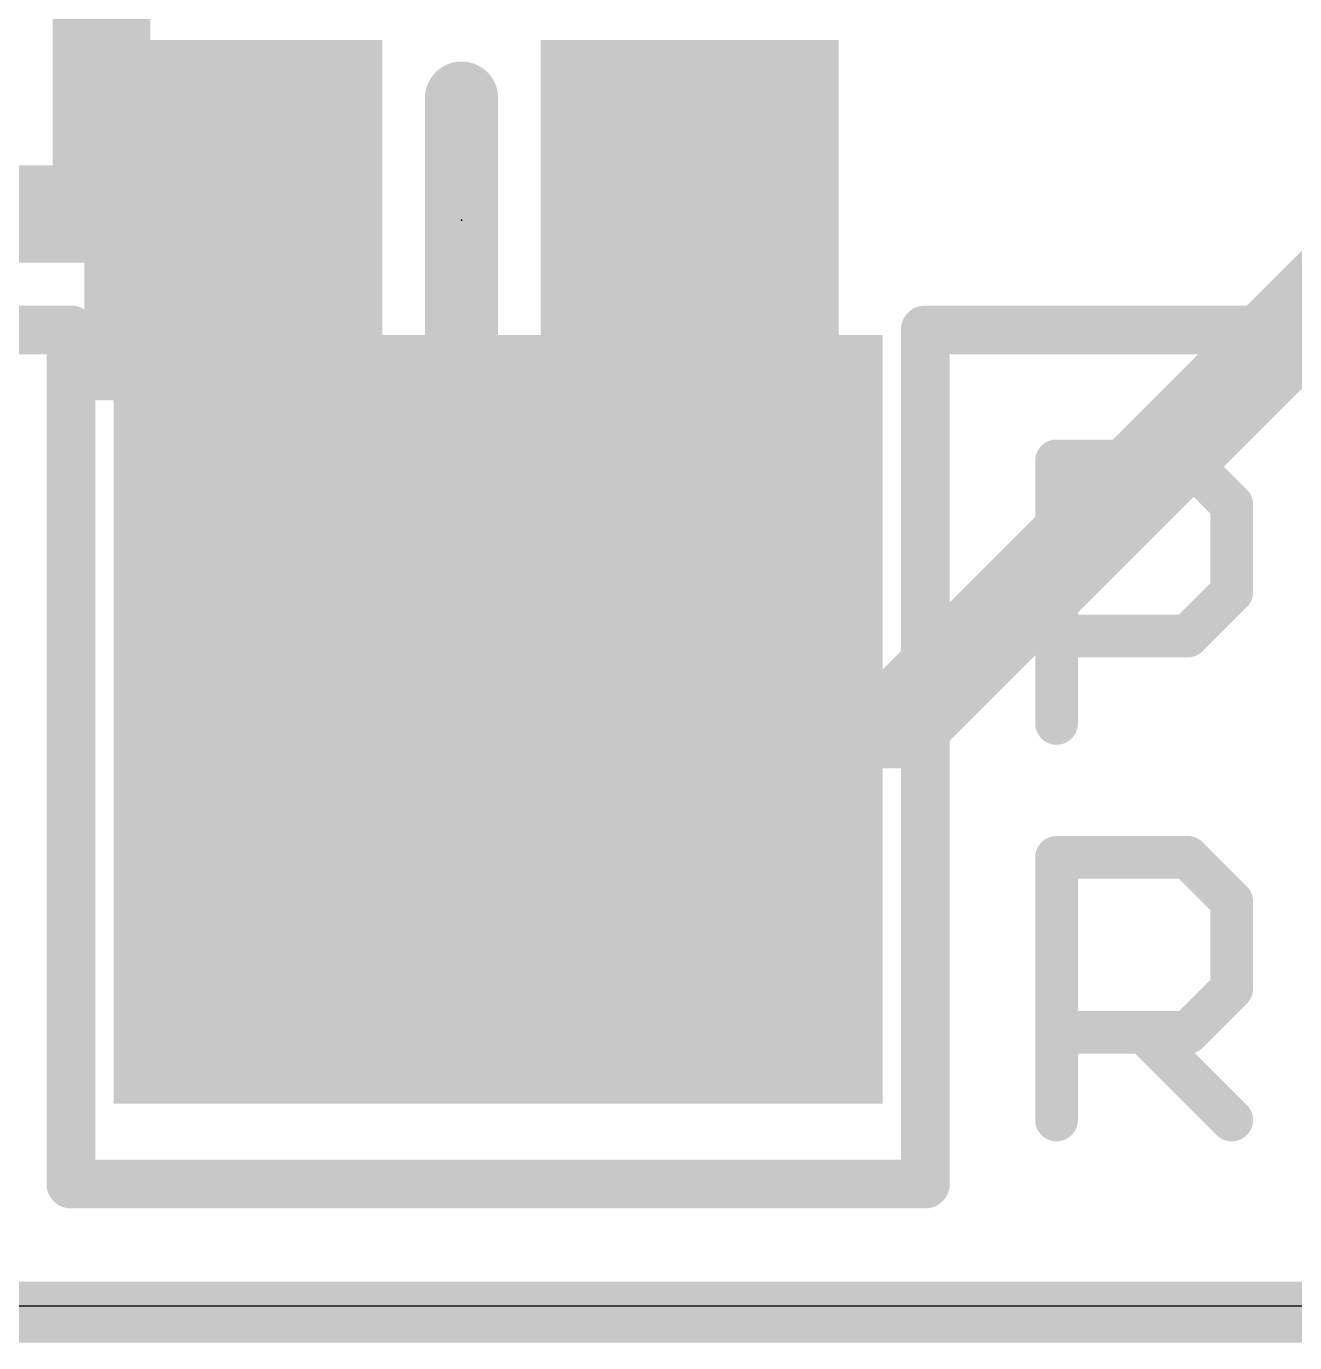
# Model space of a CAD drawing. Extents: x -0.3 to 20.4, y 0 to 21.5.
# Drawn here: x 4.72 to 10, y 0 to 5.48 of the extents above; entities that cross this region are included whole.
import ezdxf

# ---------------------------------------------------------------- set-up
doc = ezdxf.new("R2010")
doc.units = 0
for name, color, linetype in [('1', 12, 'CONTINUOUS'), ('16', 132, 'CONTINUOUS'), ('20', 53, 'CONTINUOUS'), ('21', 40, 'CONTINUOUS'), ('22', 253, 'CONTINUOUS'), ('24', 53, 'CONTINUOUS')]:
    doc.layers.add(name, color=color, linetype=linetype)

# ---------------------------------------------------------------- blocks, each defined once
blk = doc.blocks.new('RECT')
blk.add_solid([(-0.5, -0.5), (0.5, -0.5), (-0.5, 0.5), (0.5, 0.5)])

msp = doc.modelspace()

# ---------------------------------------------------------------- linework, layer by layer
at = {"layer": '1', "const_width": 0.4064}
for points in [[(8.3608, 2.595), (13.4112, 7.6454)], [(6.6802, 2.595), (8.3608, 2.595)]]:
    msp.add_lwpolyline(points, dxfattribs=at)
at = {"layer": '1', "const_width": 0.2032}
for points in [[(6.6802, 2.6966, 1), (6.6802, 2.4934)], [(8.3608, 2.4934, 1), (8.3608, 2.6966)], [(8.289, 2.6668, 1), (8.4326, 2.5232)]]:
    msp.add_lwpolyline(points, format="xyb", dxfattribs=at)
at = {"layer": '16'}
for points, const_width in [([(5.0292, 7.9664), (5.0292, 4.7142)], 0.4064), ([(3.871, 4.699), (5.1714, 4.699)], 0.4064), ([(5.0292, 4.7142), (5.5778, 4.6736)], 0.4064), ([(5.1714, 4.699), (5.5778, 4.6736)], 0.4064), ([(-0.0508, 0.127), (19.7612, 0.127)], 0.254)]:
    msp.add_lwpolyline(points, dxfattribs=dict(at, const_width=const_width))
at = {"layer": '16', "const_width": 0.2032}
for points in [[(5.0367, 4.8155, 1), (5.0217, 4.6129)], [(5.1777, 4.8004, 1), (5.1651, 4.5976)], [(5.1714, 4.5974, 1), (5.1714, 4.8006)], [(5.5703, 4.5723, 1), (5.5853, 4.7749)], [(5.5715, 4.5722, 1), (5.5841, 4.775)], [(4.9276, 4.7142, 1), (5.1308, 4.7142)]]:
    msp.add_lwpolyline(points, format="xyb", dxfattribs=at)
at = {"layer": '20'}
msp.add_line((10.541, 0.1524), (2.3622, 0.1524), dxfattribs=at)
at = {"layer": '21'}
for points, const_width in [([(0.0762, 4.2164), (4.9022, 4.2164)], 0.2032), ([(4.9022, 4.2164), (4.9022, 0.6604)], 0.2032), ([(8.4582, 0.6604), (8.4582, 4.2164)], 0.2032), ([(8.4582, 4.2164), (10.4902, 4.2164)], 0.2032), ([(9.0043, 2.5781), (9.0043, 3.6712)], 0.1778), ([(9.0043, 3.6712), (9.5509, 3.6712)], 0.1778), ([(9.5509, 3.6712), (9.7331, 3.489)], 0.1778), ([(9.7331, 3.489), (9.7331, 3.1247)], 0.1778), ([(9.7331, 3.1247), (9.5509, 2.9425)], 0.1778), ([(9.5509, 2.9425), (9.0043, 2.9425)], 0.1778), ([(9.0043, 0.9271), (9.0043, 2.0202)], 0.1778), ([(9.0043, 2.0202), (9.5509, 2.0202)], 0.1778), ([(9.5509, 2.0202), (9.7331, 1.838)], 0.1778), ([(9.7331, 1.838), (9.7331, 1.4737)], 0.1778), ([(9.7331, 1.4737), (9.5509, 1.2915)], 0.1778), ([(9.5509, 1.2915), (9.0043, 1.2915)], 0.1778), ([(9.3687, 1.2915), (9.7331, 0.9271)], 0.1778), ([(4.9022, 0.6604), (8.4582, 0.6604)], 0.2032)]:
    msp.add_lwpolyline(points, dxfattribs=dict(at, const_width=const_width))
for points, const_width in [([(4.953, 4.2164, 1), (4.8514, 4.2164)], 0.1016), ([(4.9022, 4.1656, 1), (4.9022, 4.2672)], 0.1016), ([(8.509, 4.2164, 1), (8.4074, 4.2164)], 0.1016), ([(8.4582, 4.2672, 1), (8.4582, 4.1656)], 0.1016), ([(9.0488, 3.6712, 1), (8.9599, 3.6712)], 0.0889), ([(9.0043, 3.7157, 1), (9.0043, 3.6268)], 0.0889), ([(9.5823, 3.7027, 1), (9.5194, 3.6398)], 0.0889), ([(9.5509, 3.6268, 1), (9.5509, 3.7157)], 0.0889), ([(9.7775, 3.489, 1), (9.6886, 3.489)], 0.0889), ([(9.7016, 3.4576, 1), (9.7645, 3.5205)], 0.0889), ([(9.7645, 3.0932, 1), (9.7016, 3.1561)], 0.0889), ([(9.6886, 3.1247, 1), (9.7775, 3.1247)], 0.0889), ([(9.0043, 2.9869, 1), (9.0043, 2.898)], 0.0889), ([(9.5194, 2.9739, 1), (9.5823, 2.911)], 0.0889), ([(9.5509, 2.898, 1), (9.5509, 2.9869)], 0.0889), ([(8.9599, 2.5781, 1), (9.0488, 2.5781)], 0.0889), ([(9.0043, 2.0647, 1), (9.0043, 1.9758)], 0.0889), ([(9.0488, 2.0202, 1), (8.9599, 2.0202)], 0.0889), ([(9.5823, 2.0517, 1), (9.5194, 1.9888)], 0.0889), ([(9.5509, 1.9758, 1), (9.5509, 2.0647)], 0.0889), ([(9.7775, 1.838, 1), (9.6886, 1.838)], 0.0889), ([(9.7016, 1.8066, 1), (9.7645, 1.8695)], 0.0889), ([(9.7645, 1.4422, 1), (9.7016, 1.5051)], 0.0889), ([(9.6886, 1.4737, 1), (9.7775, 1.4737)], 0.0889), ([(9.0043, 1.3359, 1), (9.0043, 1.247)], 0.0889), ([(9.4001, 1.3229, 1), (9.3372, 1.26)], 0.0889), ([(9.5509, 1.247, 1), (9.5509, 1.3359)], 0.0889), ([(9.5194, 1.3229, 1), (9.5823, 1.26)], 0.0889), ([(9.7016, 0.8957, 1), (9.7645, 0.9585)], 0.0889), ([(8.9599, 0.9271, 1), (9.0488, 0.9271)], 0.0889), ([(4.9022, 0.7112, 1), (4.9022, 0.6096)], 0.1016), ([(8.4582, 0.6096, 1), (8.4582, 0.7112)], 0.1016), ([(4.8514, 0.6604, 1), (4.953, 0.6604)], 0.1016), ([(8.4074, 0.6604, 1), (8.509, 0.6604)], 0.1016)]:
    msp.add_lwpolyline(points, format="xyb", dxfattribs=dict(at, const_width=const_width))
at = {"layer": '22', "const_width": 0.3048}
msp.add_lwpolyline([(6.5278, 4.1656), (6.5278, 5.1816)], dxfattribs=at)
at = {"layer": '22', "const_width": 0.1524}
for points in [[(6.604, 5.1816, 1), (6.4516, 5.1816)], [(6.4516, 4.1656, 1), (6.604, 4.1656)]]:
    msp.add_lwpolyline(points, format="xyb", dxfattribs=at)
at = {"layer": '24'}
msp.add_point((6.5278, 4.6736), dxfattribs=at)

# ---------------------------------------------------------------- block references
at = {"layer": '1', "xscale": 3.2, "yscale": 3.2, "rotation": 90}
msp.add_blockref('RECT', (6.6802, 2.595), dxfattribs=at)
at = {"layer": '16', "xscale": 1.24, "yscale": 1.5}
for p in [(5.5778, 4.6736), (7.4778, 4.6736)]:
    msp.add_blockref('RECT', p, dxfattribs=at)

doc.saveas('drawing.dxf')
